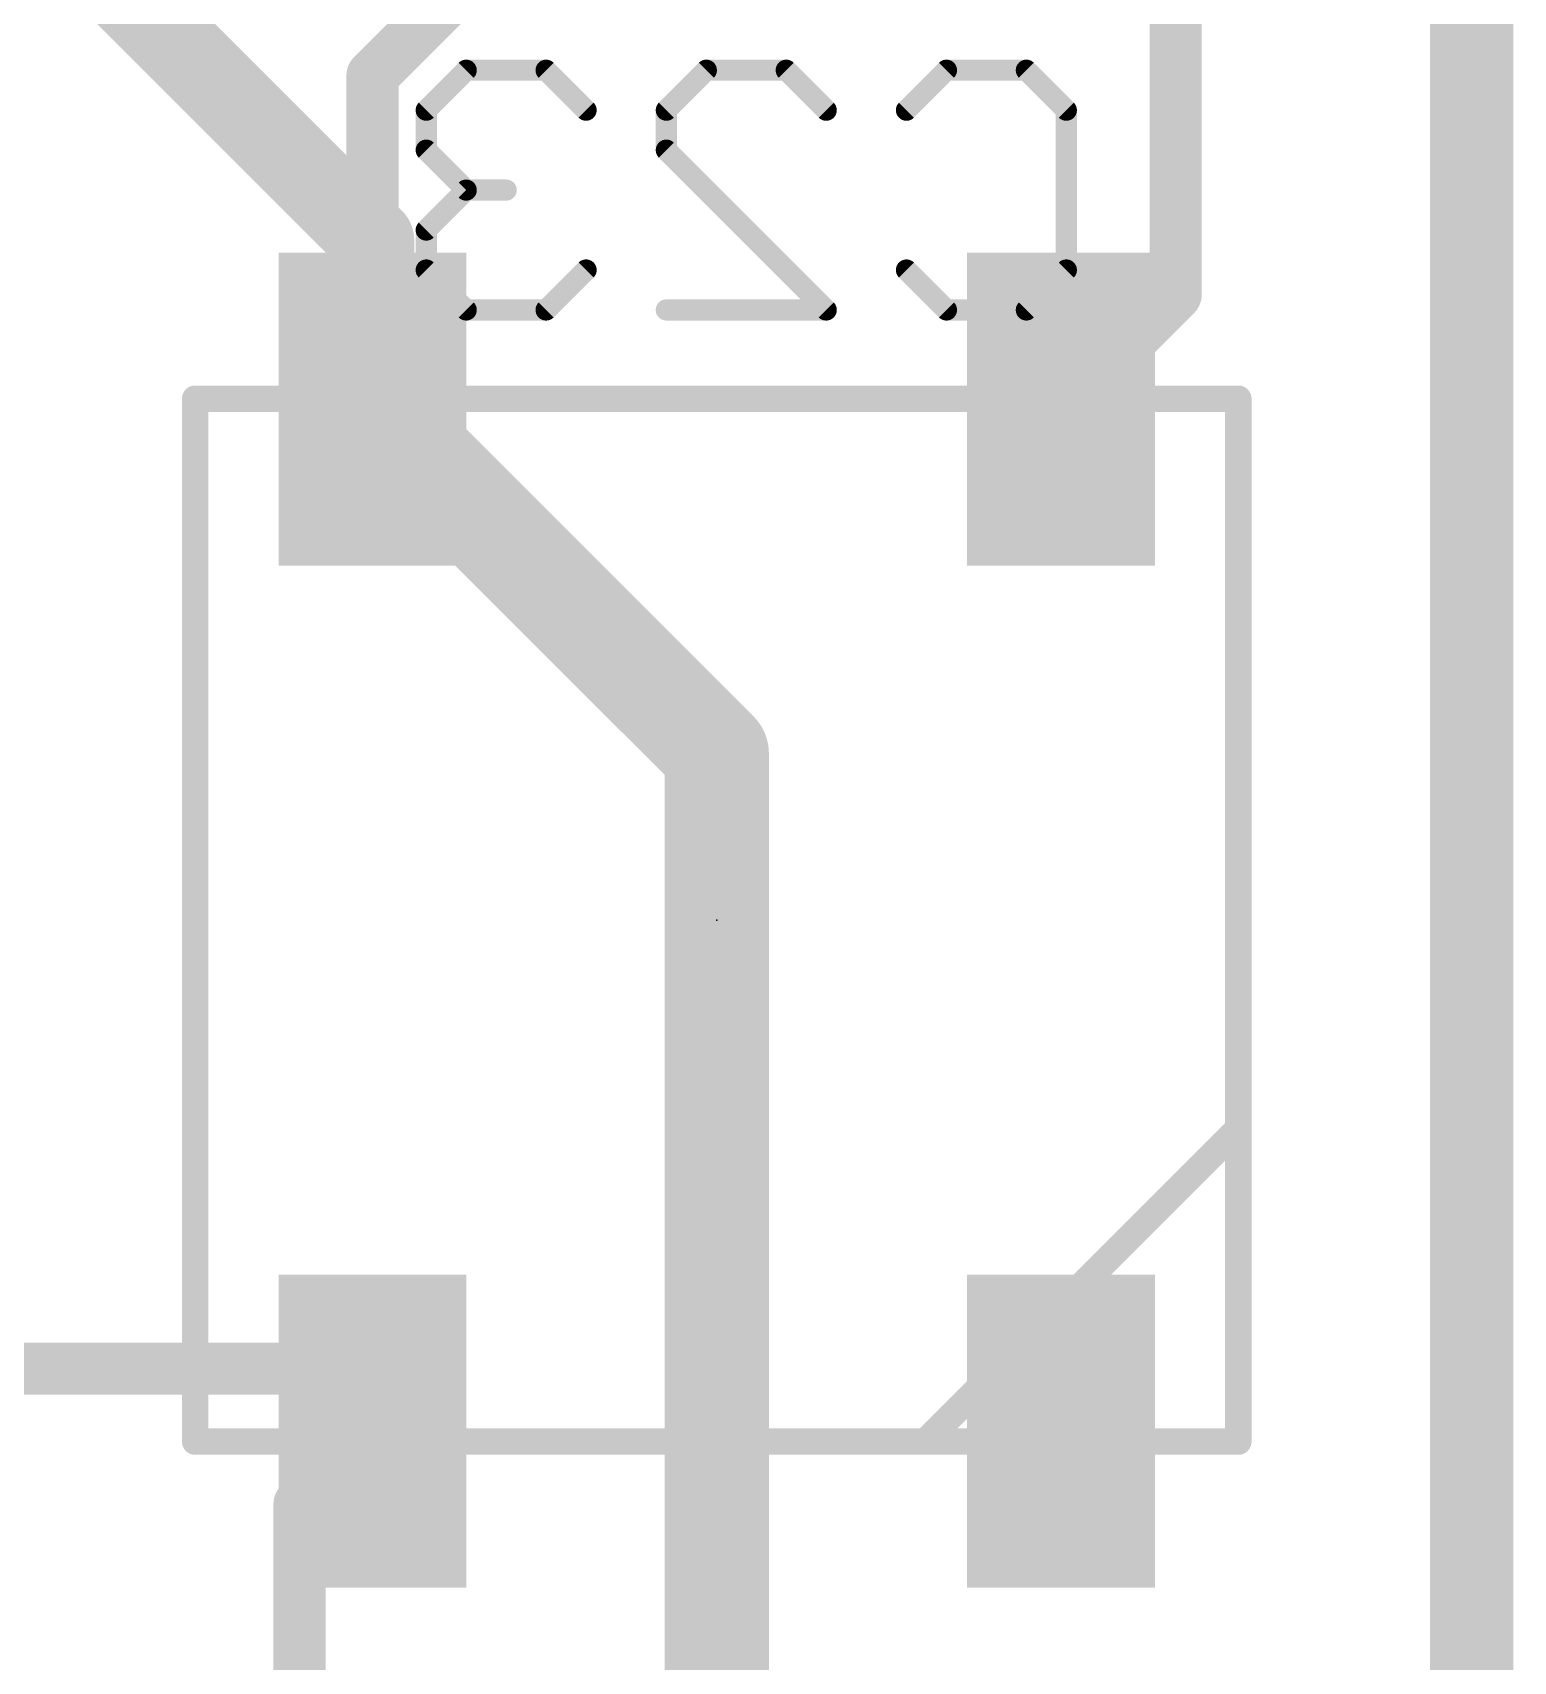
# Model space of a CAD drawing. Extents: x -10.2 to 70.2, y -5.2 to 30.2.
# Drawn here: x 53.22 to 60.32, y 7.45 to 15.26 of the extents above; entities that cross this region are included whole.
import ezdxf

# ---------------------------------------------------------------- set-up
doc = ezdxf.new("R2010")
doc.units = 0
for name, color, linetype in [('16', 175, 'CONTINUOUS'), ('20', 7, 'CONTINUOUS'), ('22', 253, 'CONTINUOUS'), ('24', 7, 'CONTINUOUS'), ('26', 253, 'CONTINUOUS')]:
    doc.layers.add(name, color=color, linetype=linetype)

# ---------------------------------------------------------------- blocks, each defined once
blk = doc.blocks.new('RECT')
blk.add_solid([(-0.5, -0.5), (0.5, -0.5), (-0.5, 0.5), (0.5, 0.5)])

msp = doc.modelspace()

# ---------------------------------------------------------------- linework, layer by layer
at = {"layer": '16'}
for points, const_width in [([(51.84, 17.27), (54.85, 14.26)], 0.4), ([(58.7, 16.7), (58.7, 14)], 0.25), ([(55.8, 16), (54.85, 15.05)], 0.25), ([(54.85, 15.05), (54.85, 13.45)], 0.25), ([(54.85, 14.26), (54.85, 13.45)], 0.4), ([(54.85, 13.45), (54.85, 14.16)], 0.25), ([(58.7, 14), (58.15, 13.45)], 0.25), ([(56.5, 11.8), (54.85, 13.45)], 0.5), ([(56.5, 6), (56.5, 11.8)], 0.5), ([(49.25, 8.85), (54.45, 8.85)], 0.25), ([(54.45, 8.85), (54.85, 8.55)], 0.25), ([(54.5, 8.2), (54.85, 8.55)], 0.25), ([(54.5, 6), (54.5, 8.2)], 0.25)]:
    msp.add_lwpolyline(points, dxfattribs=dict(at, const_width=const_width))
for points, const_width in [([(54.9125, 15.05, 1), (54.7875, 15.05)], 0.125), ([(54.8058, 15.0942, 1), (54.8942, 15.0058)], 0.125), ([(54.95, 14.26, 1), (54.75, 14.26)], 0.2), ([(54.7793, 14.1893, 1), (54.9207, 14.3307)], 0.2), ([(54.9125, 14.16, 1), (54.7875, 14.16)], 0.125), ([(58.6375, 14, 1), (58.7625, 14)], 0.125), ([(58.7442, 13.9558, 1), (58.6558, 14.0442)], 0.125), ([(54.9384, 13.5384, 1), (54.7616, 13.3616)], 0.25), ([(54.75, 13.45, 1), (54.95, 13.45)], 0.2), ([(54.7875, 13.45, 1), (54.9125, 13.45)], 0.125), ([(54.7875, 13.45, 1), (54.9125, 13.45)], 0.125), ([(58.1058, 13.4942, 1), (58.1942, 13.4058)], 0.125), ([(56.625, 11.8, 1), (56.375, 11.8)], 0.25), ([(56.4116, 11.7116, 1), (56.5884, 11.8884)], 0.25), ([(54.4875, 8.9, 1), (54.4125, 8.8)], 0.125), ([(54.45, 8.7875, 1), (54.45, 8.9125)], 0.125), ([(54.8942, 8.5058, 1), (54.8058, 8.5942)], 0.125), ([(54.8125, 8.5, 1), (54.8875, 8.6)], 0.125), ([(54.5625, 8.2, 1), (54.4375, 8.2)], 0.125), ([(54.4558, 8.2442, 1), (54.5442, 8.1558)], 0.125)]:
    msp.add_lwpolyline(points, format="xyb", dxfattribs=dict(at, const_width=const_width))
at = {"layer": '20', "const_width": 0.4}
msp.add_lwpolyline([(60.1187, 15.9468), (60.1187, 6.0453)], dxfattribs=at)
at = {"layer": '22', "const_width": 0.0635}
for points in [[(54, 13.5318, 1), (54, 13.4682)], [(54.0318, 13.5, 1), (53.9682, 13.5)], [(59.0318, 13.5, 1), (58.9682, 13.5)], [(59, 13.4682, 1), (59, 13.5318)], [(59.0318, 10, 1), (58.9682, 10)], [(58.9682, 10, 1), (59.0318, 10)], [(59.0225, 9.9775, 1), (58.9775, 10.0225)], [(54, 8.5318, 1), (54, 8.4682)], [(53.9682, 8.5, 1), (54.0318, 8.5)], [(57.5, 8.5318, 1), (57.5, 8.4682)], [(57.4775, 8.5225, 1), (57.5225, 8.4775)], [(57.5, 8.4682, 1), (57.5, 8.5318)], [(58.9682, 8.5, 1), (59.0318, 8.5)], [(59, 8.4682, 1), (59, 8.5318)]]:
    msp.add_lwpolyline(points, format="xyb", dxfattribs=at)
at = {"layer": '22', "const_width": 0.127}
for points in [[(54, 8.5), (54, 13.5)], [(54, 13.5), (59, 13.5)], [(59, 13.5), (59, 10)], [(57.5, 8.5), (59, 10)], [(59, 10), (59, 8.5)], [(57.5, 8.5), (54, 8.5)], [(59, 8.5), (57.5, 8.5)]]:
    msp.add_lwpolyline(points, dxfattribs=at)
at = {"layer": '24'}
msp.add_point((56.5, 11), dxfattribs=at)
at = {"layer": '26', "const_width": 0.1016}
for points in [[(55.299, 15.0752), (55.1075, 14.8836)], [(55.6822, 15.0752), (55.299, 15.0752)], [(55.8737, 14.8836), (55.6822, 15.0752)], [(56.2584, 14.8836), (56.45, 15.0752)], [(56.45, 15.0752), (56.8331, 15.0752)], [(56.8331, 15.0752), (57.0247, 14.8836)], [(57.4094, 14.8836), (57.601, 15.0752)], [(57.601, 15.0752), (57.9841, 15.0752)], [(57.9841, 15.0752), (58.1757, 14.8836)], [(55.1075, 14.8836), (55.1075, 14.6921)], [(56.2584, 14.6921), (56.2584, 14.8836)], [(58.1757, 14.8836), (58.1757, 14.1174)], [(55.1075, 14.6921), (55.299, 14.5005)], [(57.0247, 13.9258), (56.2584, 14.6921)], [(55.299, 14.5005), (55.1075, 14.3089)], [(55.299, 14.5005), (55.4906, 14.5005)], [(55.1075, 14.3089), (55.1075, 14.1174)], [(55.1075, 14.1174), (55.299, 13.9258)], [(55.6822, 13.9258), (55.8737, 14.1174)], [(57.601, 13.9258), (57.4094, 14.1174)], [(58.1757, 14.1174), (57.9841, 13.9258)], [(55.299, 13.9258), (55.6822, 13.9258)], [(56.2584, 13.9258), (57.0247, 13.9258)], [(57.9841, 13.9258), (57.601, 13.9258)]]:
    msp.add_lwpolyline(points, dxfattribs=at)
at = {"layer": '26', "const_width": 0.0508}
for points in [[(55.299, 15.1006, 1), (55.299, 15.0498)], [(55.317, 15.0572, 1), (55.2811, 15.0931)], [(55.7001, 15.0931, 1), (55.6642, 15.0572)], [(55.6822, 15.0498, 1), (55.6822, 15.1006)], [(56.45, 15.1006, 1), (56.45, 15.0498)], [(56.468, 15.0572, 1), (56.432, 15.0931)], [(56.8511, 15.0931, 1), (56.8152, 15.0572)], [(56.8331, 15.0498, 1), (56.8331, 15.1006)], [(57.601, 15.1006, 1), (57.601, 15.0498)], [(57.6189, 15.0572, 1), (57.583, 15.0931)], [(58.0021, 15.0931, 1), (57.9662, 15.0572)], [(57.9841, 15.0498, 1), (57.9841, 15.1006)], [(55.1329, 14.8836, 1), (55.0821, 14.8836)], [(55.0895, 14.9016, 1), (55.1254, 14.8657)], [(55.8558, 14.8657, 1), (55.8917, 14.9016)], [(56.2838, 14.8836, 1), (56.233, 14.8836)], [(56.2405, 14.9016, 1), (56.2764, 14.8657)], [(57.0067, 14.8657, 1), (57.0427, 14.9016)], [(57.3915, 14.9016, 1), (57.4274, 14.8657)], [(58.2011, 14.8836, 1), (58.1503, 14.8836)], [(58.1577, 14.8657, 1), (58.1936, 14.9016)], [(55.1254, 14.71, 1), (55.0895, 14.6741)], [(55.0821, 14.6921, 1), (55.1329, 14.6921)], [(56.233, 14.6921, 1), (56.2838, 14.6921)], [(56.2764, 14.71, 1), (56.2405, 14.6741)], [(55.299, 14.5259, 1), (55.299, 14.4751)], [(55.317, 14.4825, 1), (55.2811, 14.5185)], [(55.2811, 14.4825, 1), (55.317, 14.5185)], [(55.4906, 14.4751, 1), (55.4906, 14.5259)], [(55.1329, 14.3089, 1), (55.0821, 14.3089)], [(55.0895, 14.3269, 1), (55.1254, 14.291)], [(55.1254, 14.1353, 1), (55.0895, 14.0994)], [(55.0821, 14.1174, 1), (55.1329, 14.1174)], [(55.8917, 14.0994, 1), (55.8558, 14.1353)], [(57.4274, 14.1353, 1), (57.3915, 14.0994)], [(58.1503, 14.1174, 1), (58.2011, 14.1174)], [(58.1936, 14.0994, 1), (58.1577, 14.1353)], [(55.299, 13.9512, 1), (55.299, 13.9004)], [(55.2811, 13.9078, 1), (55.317, 13.9438)], [(55.6642, 13.9438, 1), (55.7001, 13.9078)], [(55.6822, 13.9004, 1), (55.6822, 13.9512)], [(56.2584, 13.9512, 1), (56.2584, 13.9004)], [(57.0067, 13.9078, 1), (57.0427, 13.9438)], [(57.0247, 13.9004, 1), (57.0247, 13.9512)], [(57.601, 13.9512, 1), (57.601, 13.9004)], [(57.583, 13.9078, 1), (57.6189, 13.9438)], [(57.9662, 13.9438, 1), (58.0021, 13.9078)], [(57.9841, 13.9004, 1), (57.9841, 13.9512)]]:
    msp.add_lwpolyline(points, format="xyb", dxfattribs=at)

# ---------------------------------------------------------------- block references
at = {"layer": '16', "xscale": 1.5, "yscale": 0.9, "rotation": 90}
for p in [(54.85, 13.45), (58.15, 13.45), (54.85, 8.55), (58.15, 8.55)]:
    msp.add_blockref('RECT', p, dxfattribs=at)

doc.saveas('drawing.dxf')
